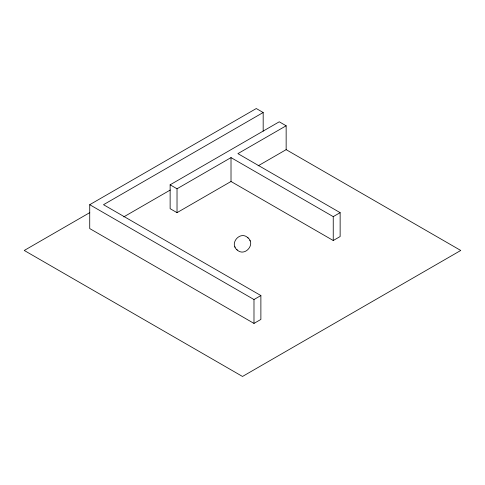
<?xml version="1.0" encoding="UTF-8"?>
<svg xmlns="http://www.w3.org/2000/svg" width="485" height="485" viewBox="0 0 485 485"><rect width="100%" height="100%" fill="white"/><g stroke="black" fill="none" stroke-linecap="round" stroke-linejoin="round"><path stroke-width="0.73" d="M263.179 112.514L103.511 204.7L260.881 295.553L260.881 319.427L253.988 323.41L89.725 228.574L89.725 204.7L256.286 108.537L263.179 112.514L263.179 131.168M89.792 212.618L24.25 250.46L242.5 376.463L460.75 250.46L286.15 149.653L258.117 165.84M286.15 125.779L237.905 153.63L340.137 212.654L340.137 236.535L333.243 240.512L231.012 181.487L177.025 212.654L170.132 208.677L170.132 184.803L279.257 121.802L286.15 125.779L286.15 149.653M123.796 216.862L170.253 190.035M170.132 184.803L177.025 188.78L231.012 157.613L333.243 216.637L340.137 212.654M89.725 204.7L253.988 299.536L260.881 295.553M247.714 237.595C240.075 230.557 228.865 243.64 237.28 250.054C244.925 257.105 256.128 243.997 247.714 237.595L248.132 237.977M236.874 249.684L237.28 250.054M234.91 246.719L235.158 247.302M249.854 240.378L250.096 240.954M333.243 216.637L333.243 240.512M253.988 299.536L253.988 323.41M231.012 157.613L231.012 181.487M177.025 188.78L177.025 212.654"/></g></svg>
